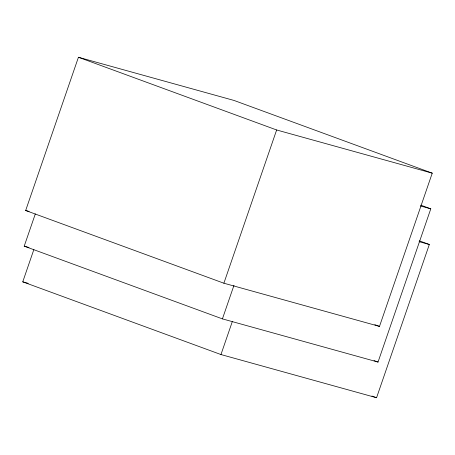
<?xml version="1.0" encoding="UTF-8"?>
<svg xmlns="http://www.w3.org/2000/svg" width="455" height="455" viewBox="0 0 455 455"><rect width="100%" height="100%" fill="white"/><g stroke="black" fill="none" stroke-linecap="round" stroke-linejoin="round"><path stroke-width="0.68" d="M25.673 210.5L78.436 57.262L234.041 100.453L432.25 173.162L379.487 326.406L223.883 283.215L25.673 210.5L29.086 211.45M420.778 205.16L430.788 208.834L378.025 362.072L222.421 318.881L24.212 246.166L35.319 213.907M419.317 240.826L429.327 244.5L376.564 397.738L220.959 354.547L22.75 281.838L33.858 249.573M223.883 283.215L276.646 129.976L432.25 173.162M222.421 318.881L233.995 285.274M220.959 354.547L232.3 321.617M420.551 205.99L430.788 208.834M419.095 241.656L429.327 244.5M24.212 246.166L28.989 247.497M22.75 281.838L28.21 283.351M78.436 57.262L276.646 129.976M374.812 324.688L379.487 326.406M374.021 360.605L378.025 362.072M371.894 396.026L376.564 397.738"/></g></svg>
